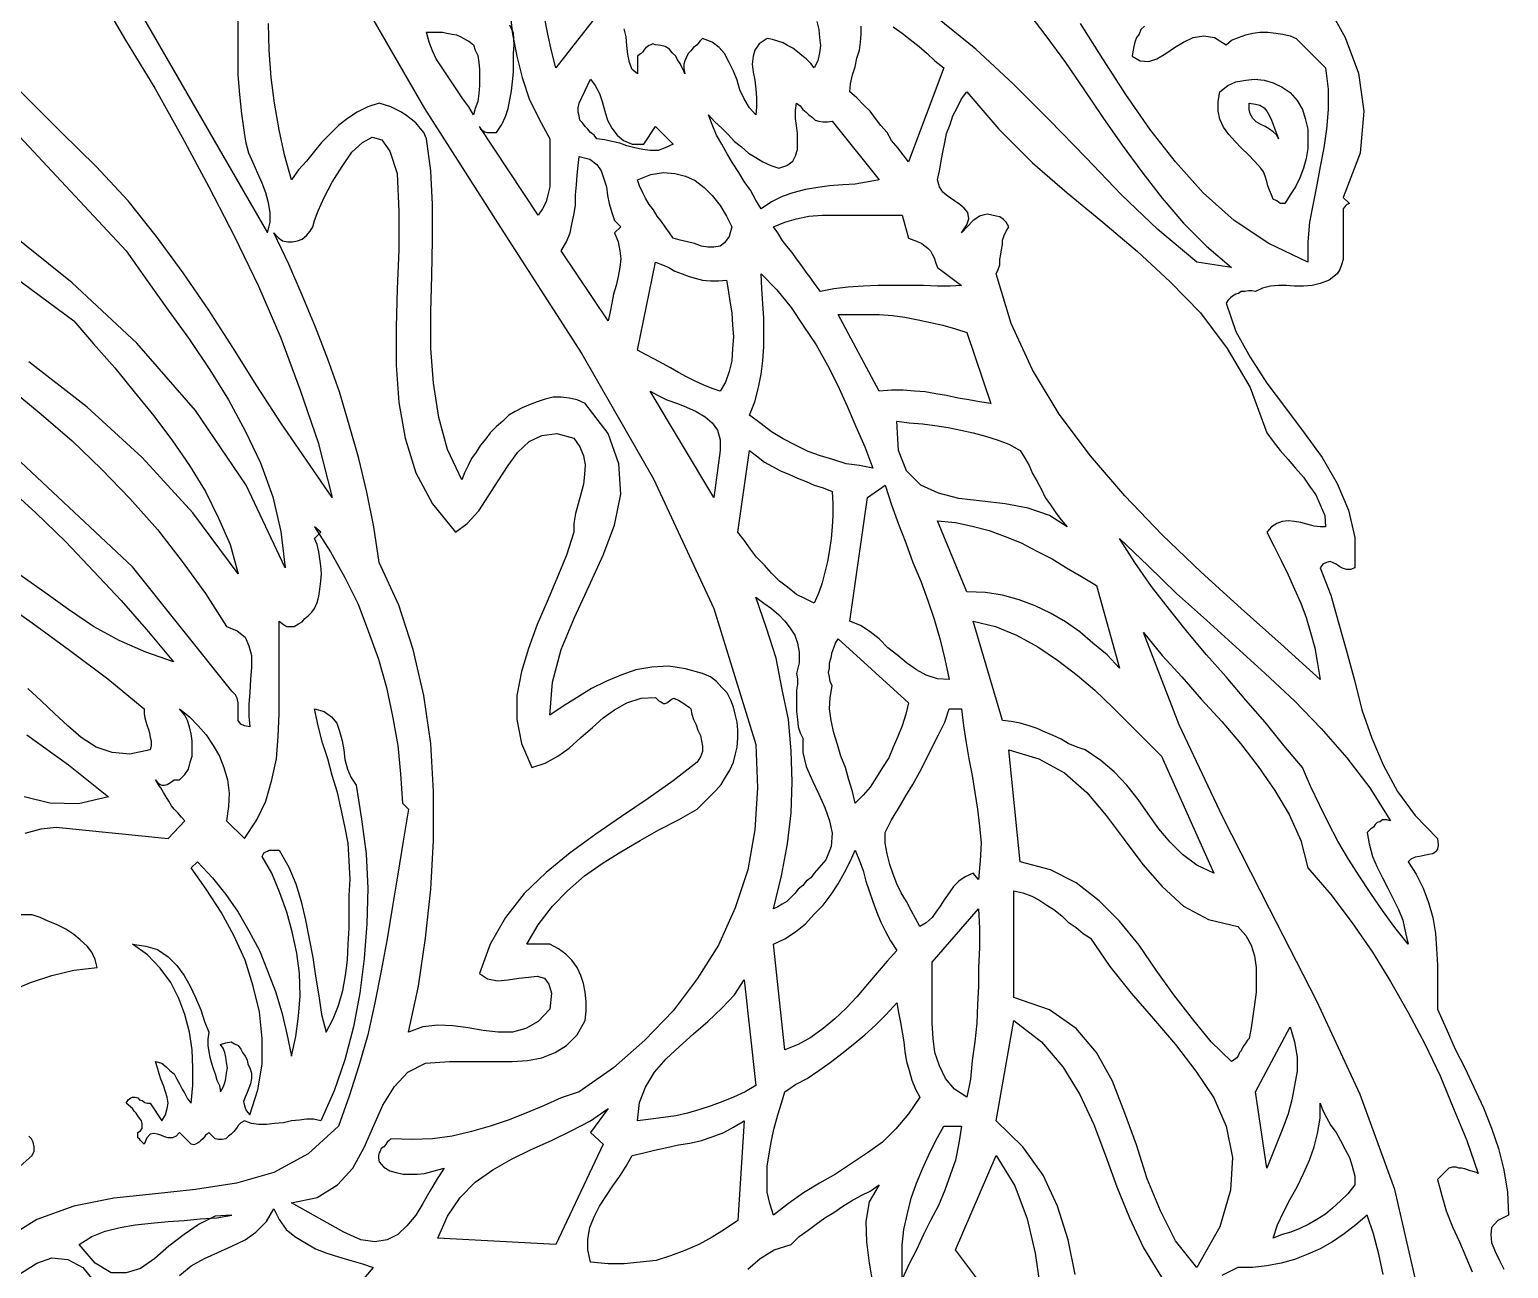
# Model space of a CAD drawing. Extents: x 0.03 to 7.3, y 0.04 to 8.79.
# Drawn here: x 5.632 to 7.298, y 5.555 to 6.95 of the extents above; entities that cross this region are included whole.
import ezdxf

# ---------------------------------------------------------------- set-up
doc = ezdxf.new("R2010")
doc.units = 0
doc.layers.add('1', color=7, linetype='Continuous')

msp = doc.modelspace()

# ---------------------------------------------------------------- linework, layer by layer
for points in [[(5.728, 7.019), (5.9, 6.721), (5.903, 6.733), (5.903, 6.744), (5.901, 6.755), (5.898, 6.766), (5.894, 6.777), (5.889, 6.788), (5.884, 6.8), (5.879, 6.811), (5.876, 6.822), (5.874, 6.834), (5.871, 6.855), (5.869, 6.877), (5.867, 6.899), (5.867, 6.922), (5.867, 6.945), (5.867, 6.968)], [(7.093, 6.979), (7.114, 6.941), (7.129, 6.901), (7.135, 6.858), (7.131, 6.811), (7.112, 6.761), (7.119, 6.754), (7.116, 6.753), (7.114, 6.751), (7.112, 6.748), (7.112, 6.746), (7.112, 6.743), (7.112, 6.74), (7.112, 6.737), (7.112, 6.734), (7.112, 6.731), (7.112, 6.728), (7.112, 6.725), (7.112, 6.72), (7.112, 6.715), (7.112, 6.709), (7.112, 6.703), (7.112, 6.697), (7.112, 6.691), (7.11, 6.685), (7.108, 6.68), (7.105, 6.675), (7.096, 6.668), (7.086, 6.664), (7.077, 6.662), (7.067, 6.661), (7.057, 6.661), (7.048, 6.662), (7.039, 6.662), (7.03, 6.661), (7.021, 6.659), (7.013, 6.655), (7.009, 6.656), (7.005, 6.656), (7.001, 6.655), (6.997, 6.655), (6.994, 6.653), (6.991, 6.652), (6.987, 6.65), (6.985, 6.648), (6.982, 6.645), (6.98, 6.642), (6.991, 6.61), (7.007, 6.581), (7.026, 6.552), (7.047, 6.524), (7.068, 6.496), (7.088, 6.468), (7.105, 6.439), (7.118, 6.409), (7.125, 6.378), (7.125, 6.344), (7.12, 6.342), (7.116, 6.342), (7.112, 6.343), (7.108, 6.345), (7.104, 6.348), (7.1, 6.35), (7.097, 6.351), (7.093, 6.35), (7.089, 6.348), (7.086, 6.344), (7.098, 6.313), (7.107, 6.281), (7.116, 6.249), (7.125, 6.216), (7.133, 6.184), (7.144, 6.152), (7.157, 6.122), (7.173, 6.092), (7.193, 6.065), (7.218, 6.039), (7.219, 6.032), (7.218, 6.027), (7.216, 6.024), (7.213, 6.022), (7.208, 6.021), (7.203, 6.02), (7.198, 6.019), (7.193, 6.018), (7.188, 6.016), (7.185, 6.013), (7.194, 5.999), (7.202, 5.983), (7.208, 5.967), (7.213, 5.95), (7.216, 5.932), (7.217, 5.915), (7.218, 5.897), (7.218, 5.88), (7.218, 5.863), (7.218, 5.847), (7.228, 5.825), (7.238, 5.802), (7.249, 5.781), (7.259, 5.759), (7.27, 5.736), (7.279, 5.713), (7.287, 5.69), (7.293, 5.666), (7.297, 5.641), (7.298, 5.615), (7.286, 5.609), (7.279, 5.601), (7.278, 5.593), (7.279, 5.584), (7.283, 5.574), (7.288, 5.564), (7.293, 5.554)], [(7.066, 6.86), (7.069, 6.85), (7.072, 6.838), (7.072, 6.827), (7.072, 6.816), (7.07, 6.805), (7.067, 6.794), (7.063, 6.783), (7.058, 6.773), (7.052, 6.764), (7.046, 6.754), (7.041, 6.754), (7.037, 6.757), (7.033, 6.759), (7.031, 6.764), (7.029, 6.769), (7.027, 6.774), (7.026, 6.779), (7.024, 6.785), (7.022, 6.79), (7.019, 6.794), (7.012, 6.802), (7.005, 6.809), (6.997, 6.817), (6.99, 6.824), (6.983, 6.832), (6.977, 6.84), (6.973, 6.849), (6.971, 6.858), (6.971, 6.869), (6.973, 6.88), (6.982, 6.887), (6.991, 6.891), (7.002, 6.893), (7.012, 6.894), (7.023, 6.893), (7.033, 6.89), (7.043, 6.885), (7.052, 6.879), (7.06, 6.87), (7.066, 6.86)], [(6, 6.099), (6.006, 6.061), (6.011, 6.022), (6.013, 5.983), (6.012, 5.943), (6.009, 5.904), (6.004, 5.865), (5.997, 5.827), (5.987, 5.79), (5.975, 5.755), (5.96, 5.721), (5.952, 5.723), (5.944, 5.723), (5.936, 5.722), (5.927, 5.721), (5.918, 5.719), (5.908, 5.718), (5.899, 5.717), (5.89, 5.717), (5.882, 5.718), (5.874, 5.721), (5.87, 5.719), (5.867, 5.716), (5.865, 5.713), (5.862, 5.709), (5.859, 5.706), (5.856, 5.704), (5.853, 5.701), (5.849, 5.7), (5.845, 5.7), (5.841, 5.701), (5.834, 5.708), (5.832, 5.706), (5.83, 5.705), (5.829, 5.703), (5.827, 5.701), (5.825, 5.699), (5.823, 5.697), (5.821, 5.696), (5.819, 5.695), (5.817, 5.694), (5.814, 5.695), (5.801, 5.708), (5.797, 5.704), (5.793, 5.702), (5.788, 5.702), (5.784, 5.703), (5.78, 5.705), (5.776, 5.706), (5.772, 5.707), (5.768, 5.706), (5.764, 5.702), (5.761, 5.695), (5.76, 5.696), (5.758, 5.698), (5.757, 5.699), (5.756, 5.701), (5.754, 5.702), (5.754, 5.704), (5.754, 5.706), (5.754, 5.708), (5.757, 5.71), (5.759, 5.713), (5.759, 5.716), (5.759, 5.718), (5.758, 5.721), (5.756, 5.724), (5.754, 5.727), (5.752, 5.73), (5.75, 5.732), (5.748, 5.735), (5.741, 5.741), (5.743, 5.745), (5.746, 5.747), (5.748, 5.748), (5.751, 5.748), (5.754, 5.747), (5.756, 5.745), (5.759, 5.744), (5.762, 5.742), (5.765, 5.741), (5.768, 5.741), (5.781, 5.721), (5.785, 5.728), (5.787, 5.735), (5.788, 5.741), (5.787, 5.748), (5.785, 5.754), (5.783, 5.761), (5.78, 5.768), (5.778, 5.774), (5.776, 5.781), (5.774, 5.788), (5.781, 5.786), (5.786, 5.782), (5.79, 5.778), (5.795, 5.774), (5.798, 5.768), (5.801, 5.763), (5.804, 5.757), (5.807, 5.752), (5.81, 5.746), (5.814, 5.741), (5.816, 5.761), (5.816, 5.781), (5.815, 5.801), (5.812, 5.821), (5.807, 5.841), (5.8, 5.859), (5.791, 5.877), (5.779, 5.893), (5.765, 5.908), (5.748, 5.92), (5.763, 5.918), (5.776, 5.914), (5.788, 5.906), (5.798, 5.896), (5.806, 5.885), (5.813, 5.873), (5.819, 5.86), (5.825, 5.846), (5.829, 5.833), (5.834, 5.821), (5.833, 5.813), (5.833, 5.806), (5.834, 5.799), (5.835, 5.793), (5.837, 5.786), (5.839, 5.78), (5.841, 5.774), (5.843, 5.767), (5.846, 5.761), (5.847, 5.754), (5.85, 5.759), (5.852, 5.764), (5.853, 5.769), (5.854, 5.775), (5.855, 5.781), (5.854, 5.787), (5.853, 5.793), (5.852, 5.798), (5.85, 5.803), (5.847, 5.807), (5.853, 5.809), (5.859, 5.81), (5.863, 5.808), (5.867, 5.806), (5.87, 5.802), (5.872, 5.798), (5.875, 5.794), (5.877, 5.79), (5.878, 5.785), (5.88, 5.781), (5.882, 5.775), (5.882, 5.769), (5.881, 5.763), (5.879, 5.758), (5.877, 5.753), (5.875, 5.748), (5.873, 5.743), (5.874, 5.738), (5.876, 5.733), (5.88, 5.728), (5.889, 5.756), (5.894, 5.785), (5.894, 5.814), (5.891, 5.844), (5.884, 5.873), (5.875, 5.902), (5.862, 5.93), (5.848, 5.956), (5.831, 5.982), (5.814, 6.006), (5.821, 6.013), (5.838, 5.995), (5.853, 5.976), (5.867, 5.956), (5.879, 5.935), (5.891, 5.913), (5.9, 5.89), (5.909, 5.867), (5.916, 5.843), (5.922, 5.819), (5.927, 5.794), (5.932, 5.816), (5.935, 5.839), (5.937, 5.862), (5.936, 5.887), (5.933, 5.91), (5.928, 5.934), (5.922, 5.956), (5.914, 5.978), (5.905, 6), (5.894, 6.019), (5.895, 6.021), (5.896, 6.023), (5.898, 6.024), (5.9, 6.025), (5.902, 6.026), (5.905, 6.026), (5.908, 6.026), (5.911, 6.026), (5.913, 6.026), (5.924, 6.007), (5.932, 5.988), (5.938, 5.968), (5.943, 5.947), (5.947, 5.926), (5.951, 5.905), (5.954, 5.884), (5.958, 5.862), (5.961, 5.841), (5.966, 5.821), (5.974, 5.836), (5.98, 5.851), (5.985, 5.868), (5.988, 5.885), (5.99, 5.902), (5.991, 5.92), (5.992, 5.938), (5.992, 5.956), (5.992, 5.975), (5.993, 5.993), (5.992, 6.014), (5.991, 6.034), (5.987, 6.053), (5.983, 6.072), (5.979, 6.091), (5.973, 6.11), (5.968, 6.129), (5.962, 6.147), (5.957, 6.166), (5.953, 6.185), (5.964, 6.182), (5.972, 6.176), (5.978, 6.169), (5.981, 6.16), (5.984, 6.149), (5.986, 6.139), (5.987, 6.128), (5.99, 6.117), (5.994, 6.108), (6, 6.099)], [(7.157, 5.548), (7.152, 5.571), (7.146, 5.594), (7.139, 5.615), (7.126, 5.604), (7.113, 5.594), (7.1, 5.585), (7.086, 5.577), (7.072, 5.571), (7.057, 5.565), (7.042, 5.561), (7.026, 5.558), (7.01, 5.556), (6.993, 5.556), (6.975, 5.547)]]:
    msp.add_lwpolyline(points)
at = {"layer": '1'}
for points in [[(5.708, 6.993), (5.74, 6.938), (5.773, 6.884), (5.804, 6.829), (5.834, 6.773), (5.863, 6.717), (5.89, 6.661), (5.915, 6.603), (5.937, 6.544), (5.957, 6.485), (5.973, 6.423), (5.944, 6.465), (5.915, 6.507), (5.888, 6.549), (5.861, 6.592), (5.834, 6.634), (5.805, 6.676), (5.775, 6.717), (5.743, 6.757), (5.707, 6.796), (5.668, 6.834), (5.49, 7.012)], [(5.996, 7.001), (6.077, 6.861), (6.165, 6.723), (6.254, 6.585), (6.335, 6.444), (6.403, 6.298), (6.45, 6.145), (6.452, 6.096), (6.449, 6.049), (6.441, 6.004), (6.427, 5.961), (6.408, 5.919), (6.384, 5.881), (6.357, 5.845), (6.325, 5.812), (6.29, 5.781), (6.251, 5.754), (6.231, 5.747), (6.211, 5.738), (6.191, 5.73), (6.171, 5.722), (6.151, 5.715), (6.13, 5.709), (6.108, 5.704), (6.086, 5.701), (6.063, 5.7), (6.039, 5.701), (6.037, 5.699), (6.035, 5.697), (6.033, 5.694), (6.031, 5.692), (6.028, 5.69), (6.027, 5.687), (6.026, 5.685), (6.025, 5.682), (6.025, 5.679), (6.026, 5.675), (6.031, 5.669), (6.038, 5.665), (6.045, 5.663), (6.053, 5.661), (6.061, 5.661), (6.069, 5.661), (6.077, 5.662), (6.085, 5.664), (6.092, 5.666), (6.099, 5.668), (6.091, 5.656), (6.083, 5.642), (6.075, 5.628), (6.067, 5.615), (6.057, 5.603), (6.047, 5.593), (6.035, 5.587), (6.021, 5.585), (6.005, 5.587), (5.986, 5.596), (5.927, 5.629), (5.956, 5.635), (5.979, 5.649), (5.996, 5.668), (6.009, 5.691), (6.02, 5.716), (6.03, 5.739), (6.043, 5.76), (6.058, 5.776), (6.078, 5.786), (6.105, 5.788), (6.122, 5.788), (6.14, 5.788), (6.158, 5.788), (6.176, 5.788), (6.193, 5.789), (6.209, 5.792), (6.224, 5.798), (6.237, 5.806), (6.249, 5.818), (6.258, 5.834), (6.259, 5.845), (6.259, 5.855), (6.258, 5.866), (6.256, 5.876), (6.253, 5.885), (6.249, 5.894), (6.243, 5.902), (6.236, 5.909), (6.228, 5.915), (6.218, 5.92), (6.192, 5.92), (6.205, 5.942), (6.221, 5.963), (6.238, 5.98), (6.257, 5.997), (6.277, 6.011), (6.298, 6.024), (6.32, 6.037), (6.341, 6.049), (6.363, 6.06), (6.384, 6.072), (6.391, 6.079), (6.398, 6.086), (6.405, 6.093), (6.411, 6.1), (6.416, 6.108), (6.421, 6.116), (6.425, 6.125), (6.427, 6.133), (6.429, 6.142), (6.43, 6.152), (6.43, 6.161), (6.429, 6.17), (6.427, 6.179), (6.425, 6.187), (6.422, 6.195), (6.418, 6.203), (6.412, 6.209), (6.406, 6.216), (6.399, 6.221), (6.39, 6.225), (6.371, 6.23), (6.352, 6.233), (6.333, 6.232), (6.315, 6.229), (6.298, 6.223), (6.281, 6.216), (6.265, 6.208), (6.249, 6.198), (6.233, 6.188), (6.218, 6.178), (6.221, 6.215), (6.231, 6.252), (6.246, 6.288), (6.262, 6.323), (6.278, 6.358), (6.291, 6.392), (6.298, 6.427), (6.296, 6.461), (6.284, 6.495), (6.258, 6.529), (6.249, 6.533), (6.24, 6.535), (6.231, 6.536), (6.222, 6.536), (6.213, 6.534), (6.204, 6.531), (6.196, 6.528), (6.187, 6.524), (6.179, 6.52), (6.172, 6.516), (6.165, 6.509), (6.158, 6.503), (6.151, 6.496), (6.146, 6.489), (6.14, 6.482), (6.135, 6.474), (6.13, 6.467), (6.126, 6.459), (6.122, 6.451), (6.119, 6.443), (6.103, 6.477), (6.093, 6.513), (6.087, 6.552), (6.084, 6.591), (6.084, 6.632), (6.085, 6.673), (6.086, 6.713), (6.086, 6.753), (6.084, 6.791), (6.079, 6.827), (6.076, 6.834), (6.072, 6.839), (6.067, 6.845), (6.062, 6.849), (6.057, 6.853), (6.051, 6.857), (6.045, 6.86), (6.039, 6.863), (6.033, 6.865), (6.026, 6.867), (6.013, 6.863), (6.001, 6.857), (5.99, 6.85), (5.98, 6.842), (5.971, 6.833), (5.961, 6.823), (5.953, 6.813), (5.944, 6.802), (5.935, 6.792), (5.927, 6.781), (5.919, 6.809), (5.913, 6.837), (5.908, 6.867), (5.904, 6.896), (5.902, 6.927), (5.901, 6.957)], [(6.173, 6.971), (6.176, 6.945), (6.181, 6.92), (6.187, 6.896), (6.195, 6.872), (6.206, 6.849), (6.218, 6.827), (6.218, 6.818), (6.218, 6.809), (6.218, 6.8), (6.218, 6.79), (6.218, 6.781), (6.218, 6.773), (6.216, 6.764), (6.214, 6.756), (6.21, 6.748), (6.205, 6.741), (6.139, 6.841), (6.14, 6.838), (6.141, 6.837), (6.143, 6.836), (6.145, 6.835), (6.147, 6.834), (6.15, 6.834), (6.153, 6.834), (6.156, 6.834), (6.158, 6.834), (6.164, 6.843), (6.168, 6.852), (6.171, 6.861), (6.173, 6.871), (6.175, 6.881), (6.176, 6.891), (6.177, 6.902), (6.177, 6.912), (6.177, 6.923), (6.178, 6.933), (6.177, 6.946), (6.173, 6.955)], [(6.271, 6.966), (6.225, 6.907), (6.22, 6.926), (6.216, 6.945), (6.212, 6.964)], [(6.754, 6.973), (6.777, 6.943), (6.799, 6.913), (6.82, 6.882), (6.841, 6.851), (6.863, 6.82), (6.885, 6.79), (6.908, 6.76), (6.932, 6.732), (6.958, 6.706), (6.986, 6.682), (6.947, 6.688), (6.903, 6.725), (6.862, 6.764), (6.822, 6.806), (6.781, 6.848), (6.74, 6.889), (6.698, 6.928), (6.655, 6.963)], [(6.519, 6.959), (6.521, 6.95), (6.522, 6.941), (6.523, 6.932), (6.522, 6.924), (6.52, 6.915), (6.516, 6.907), (6.512, 6.912), (6.507, 6.917), (6.502, 6.921), (6.497, 6.925), (6.492, 6.929), (6.486, 6.932), (6.481, 6.935), (6.475, 6.937), (6.469, 6.939), (6.463, 6.94), (6.454, 6.934), (6.449, 6.927), (6.447, 6.92), (6.446, 6.911), (6.447, 6.902), (6.449, 6.893), (6.45, 6.883), (6.451, 6.873), (6.451, 6.863), (6.45, 6.854), (6.443, 6.862), (6.437, 6.872), (6.432, 6.882), (6.429, 6.893), (6.425, 6.903), (6.42, 6.913), (6.415, 6.923), (6.409, 6.93), (6.401, 6.936), (6.39, 6.94), (6.387, 6.937), (6.384, 6.933), (6.38, 6.93), (6.377, 6.926), (6.374, 6.923), (6.372, 6.919), (6.37, 6.915), (6.369, 6.911), (6.369, 6.906), (6.37, 6.9), (6.369, 6.903), (6.367, 6.907), (6.365, 6.912), (6.362, 6.916), (6.36, 6.92), (6.356, 6.924), (6.353, 6.928), (6.348, 6.931), (6.343, 6.932), (6.337, 6.933), (6.334, 6.934), (6.332, 6.933), (6.33, 6.932), (6.328, 6.931), (6.326, 6.929), (6.324, 6.927), (6.323, 6.925), (6.321, 6.923), (6.319, 6.922), (6.317, 6.92), (6.317, 6.9), (6.311, 6.905), (6.308, 6.913), (6.306, 6.922), (6.305, 6.932), (6.304, 6.942), (6.302, 6.951)], [(6.662, 6.907), (6.622, 6.801), (6.616, 6.809), (6.61, 6.817), (6.603, 6.825), (6.598, 6.834), (6.591, 6.842), (6.585, 6.85), (6.579, 6.858), (6.572, 6.865), (6.564, 6.873), (6.556, 6.88), (6.557, 6.889), (6.559, 6.899), (6.562, 6.908), (6.564, 6.918), (6.567, 6.927), (6.568, 6.936), (6.569, 6.945), (6.569, 6.954)], [(6.605, 6.953), (6.615, 6.946), (6.624, 6.939), (6.634, 6.931), (6.643, 6.923), (6.652, 6.915), (6.662, 6.907)], [(6.888, 6.954), (6.884, 6.95), (6.882, 6.945), (6.879, 6.941), (6.877, 6.936), (6.876, 6.931), (6.875, 6.925), (6.874, 6.92), (6.883, 6.915), (6.893, 6.914), (6.902, 6.917), (6.912, 6.923), (6.922, 6.93), (6.932, 6.936), (6.943, 6.941), (6.955, 6.943), (6.967, 6.941), (6.98, 6.933), (6.986, 6.938), (6.994, 6.941), (7.002, 6.944), (7.01, 6.946), (7.018, 6.947), (7.027, 6.947), (7.036, 6.946), (7.044, 6.945), (7.052, 6.943), (7.059, 6.94), (7.092, 6.907), (7.095, 6.883), (7.095, 6.86), (7.093, 6.838), (7.09, 6.817), (7.086, 6.796), (7.082, 6.775), (7.078, 6.754), (7.074, 6.733), (7.072, 6.711), (7.072, 6.688), (7.028, 6.709), (6.989, 6.735), (6.954, 6.766), (6.923, 6.801), (6.894, 6.838), (6.867, 6.877), (6.841, 6.917), (6.816, 6.957)], [(6.132, 6.933), (6.134, 6.927), (6.137, 6.921), (6.138, 6.913), (6.139, 6.905), (6.139, 6.896), (6.139, 6.887), (6.138, 6.878), (6.137, 6.869), (6.134, 6.861), (6.132, 6.854), (6.127, 6.863), (6.12, 6.872), (6.114, 6.881), (6.108, 6.89), (6.102, 6.899), (6.096, 6.908), (6.09, 6.917), (6.086, 6.926), (6.082, 6.936), (6.079, 6.947), (6.085, 6.947), (6.091, 6.947), (6.097, 6.947), (6.102, 6.946), (6.108, 6.945), (6.113, 6.944), (6.118, 6.942), (6.123, 6.939), (6.127, 6.937), (6.132, 6.933)], [(6.324, 6.821), (6.337, 6.841), (6.357, 6.821), (6.348, 6.817), (6.34, 6.814), (6.331, 6.814), (6.323, 6.815), (6.314, 6.817), (6.305, 6.819), (6.297, 6.822), (6.288, 6.824), (6.28, 6.826), (6.271, 6.827), (6.268, 6.831), (6.264, 6.834), (6.261, 6.838), (6.258, 6.841), (6.255, 6.845), (6.252, 6.848), (6.251, 6.853), (6.25, 6.857), (6.25, 6.862), (6.251, 6.867), (6.264, 6.894), (6.269, 6.887), (6.274, 6.878), (6.277, 6.869), (6.28, 6.858), (6.283, 6.848), (6.288, 6.839), (6.294, 6.831), (6.301, 6.825), (6.311, 6.821), (6.324, 6.821)], [(6.536, 6.847), (6.589, 6.781), (6.575, 6.778), (6.562, 6.776), (6.548, 6.775), (6.533, 6.774), (6.52, 6.772), (6.506, 6.77), (6.492, 6.766), (6.48, 6.762), (6.468, 6.756), (6.456, 6.748), (6.45, 6.758), (6.444, 6.769), (6.437, 6.779), (6.431, 6.789), (6.424, 6.8), (6.418, 6.81), (6.412, 6.821), (6.406, 6.831), (6.401, 6.843), (6.397, 6.854), (6.404, 6.846), (6.412, 6.839), (6.419, 6.832), (6.426, 6.824), (6.434, 6.818), (6.442, 6.811), (6.45, 6.806), (6.458, 6.801), (6.467, 6.797), (6.476, 6.794), (6.485, 6.797), (6.492, 6.802), (6.495, 6.808), (6.497, 6.815), (6.497, 6.824), (6.497, 6.833), (6.496, 6.842), (6.495, 6.85), (6.495, 6.859), (6.496, 6.867), (6.5, 6.864), (6.503, 6.86), (6.507, 6.857), (6.51, 6.854), (6.514, 6.851), (6.517, 6.848), (6.521, 6.847), (6.526, 6.846), (6.531, 6.846), (6.536, 6.847)], [(7.026, 6.496), (7.033, 6.486), (7.041, 6.476), (7.05, 6.466), (7.058, 6.456), (7.067, 6.446), (7.074, 6.436), (7.081, 6.426), (7.086, 6.415), (7.091, 6.403), (7.092, 6.39), (7.086, 6.39), (7.079, 6.391), (7.071, 6.393), (7.064, 6.395), (7.057, 6.396), (7.05, 6.397), (7.043, 6.396), (7.037, 6.394), (7.031, 6.39), (7.026, 6.384), (7.034, 6.368), (7.042, 6.352), (7.05, 6.336), (7.057, 6.32), (7.064, 6.304), (7.07, 6.288), (7.075, 6.271), (7.08, 6.254), (7.083, 6.236), (7.086, 6.218), (7.042, 6.258), (6.997, 6.298), (6.952, 6.339), (6.908, 6.381), (6.866, 6.425), (6.827, 6.47), (6.792, 6.517), (6.762, 6.567), (6.738, 6.619), (6.721, 6.675), (6.723, 6.68), (6.725, 6.685), (6.725, 6.691), (6.726, 6.697), (6.727, 6.702), (6.728, 6.708), (6.728, 6.713), (6.73, 6.718), (6.732, 6.723), (6.735, 6.728), (6.732, 6.733), (6.729, 6.736), (6.725, 6.739), (6.721, 6.74), (6.716, 6.741), (6.711, 6.742), (6.706, 6.741), (6.702, 6.74), (6.698, 6.737), (6.695, 6.735), (6.682, 6.721), (6.688, 6.73), (6.69, 6.737), (6.689, 6.744), (6.685, 6.749), (6.68, 6.753), (6.674, 6.757), (6.667, 6.762), (6.661, 6.767), (6.657, 6.773), (6.655, 6.781), (6.657, 6.791), (6.659, 6.802), (6.661, 6.812), (6.663, 6.823), (6.665, 6.833), (6.669, 6.843), (6.672, 6.853), (6.677, 6.862), (6.682, 6.872), (6.688, 6.88), (6.724, 6.838), (6.762, 6.8), (6.801, 6.766), (6.841, 6.733), (6.88, 6.7), (6.917, 6.666), (6.951, 6.631), (6.981, 6.591), (7.007, 6.547), (7.026, 6.496)], [(7.039, 6.827), (7.037, 6.831), (7.033, 6.835), (7.029, 6.838), (7.024, 6.841), (7.019, 6.843), (7.014, 6.846), (7.01, 6.85), (7.007, 6.855), (7.006, 6.86), (7.006, 6.867), (7.013, 6.866), (7.018, 6.865), (7.023, 6.862), (7.026, 6.858), (7.029, 6.853), (7.031, 6.848), (7.033, 6.843), (7.035, 6.838), (7.037, 6.832), (7.039, 6.827)], [(5.61, 6.841), (5.741, 6.701), (5.764, 6.668), (5.788, 6.634), (5.812, 6.601), (5.835, 6.567), (5.856, 6.533), (5.875, 6.498), (5.892, 6.462), (5.906, 6.424), (5.915, 6.385), (5.92, 6.344), (5.876, 6.437), (5.819, 6.521), (5.753, 6.597), (5.68, 6.665), (5.6, 6.729)], [(6.046, 6.788), (6.048, 6.745), (6.048, 6.702), (6.046, 6.658), (6.045, 6.615), (6.045, 6.572), (6.048, 6.53), (6.055, 6.49), (6.067, 6.451), (6.086, 6.416), (6.112, 6.384), (6.125, 6.394), (6.138, 6.408), (6.149, 6.425), (6.16, 6.442), (6.171, 6.459), (6.182, 6.474), (6.195, 6.486), (6.209, 6.493), (6.226, 6.495), (6.245, 6.49), (6.252, 6.48), (6.256, 6.47), (6.258, 6.46), (6.257, 6.449), (6.256, 6.438), (6.253, 6.427), (6.25, 6.416), (6.247, 6.405), (6.245, 6.394), (6.245, 6.384), (6.237, 6.358), (6.226, 6.332), (6.215, 6.306), (6.204, 6.28), (6.194, 6.253), (6.186, 6.227), (6.181, 6.2), (6.181, 6.173), (6.186, 6.146), (6.198, 6.119), (6.213, 6.124), (6.227, 6.132), (6.24, 6.141), (6.253, 6.153), (6.266, 6.164), (6.278, 6.175), (6.291, 6.184), (6.305, 6.192), (6.321, 6.197), (6.337, 6.198), (6.338, 6.197), (6.34, 6.195), (6.341, 6.194), (6.343, 6.193), (6.345, 6.192), (6.346, 6.191), (6.348, 6.191), (6.35, 6.192), (6.353, 6.194), (6.355, 6.196), (6.358, 6.197), (6.36, 6.196), (6.363, 6.195), (6.366, 6.193), (6.369, 6.191), (6.372, 6.189), (6.375, 6.187), (6.377, 6.185), (6.378, 6.179), (6.38, 6.173), (6.383, 6.167), (6.385, 6.161), (6.388, 6.155), (6.389, 6.149), (6.39, 6.143), (6.39, 6.137), (6.388, 6.131), (6.384, 6.125), (6.357, 6.104), (6.329, 6.084), (6.299, 6.064), (6.27, 6.044), (6.241, 6.023), (6.214, 6.001), (6.189, 5.977), (6.168, 5.95), (6.151, 5.92), (6.139, 5.887), (6.148, 5.881), (6.159, 5.879), (6.171, 5.88), (6.183, 5.882), (6.194, 5.883), (6.204, 5.884), (6.212, 5.882), (6.217, 5.875), (6.22, 5.865), (6.218, 5.847), (6.205, 5.833), (6.191, 5.825), (6.176, 5.821), (6.16, 5.821), (6.143, 5.823), (6.126, 5.826), (6.109, 5.828), (6.092, 5.829), (6.075, 5.827), (6.059, 5.821), (6.07, 5.873), (6.078, 5.927), (6.084, 5.982), (6.087, 6.037), (6.087, 6.092), (6.084, 6.146), (6.076, 6.2), (6.064, 6.252), (6.048, 6.302), (6.026, 6.35), (6.02, 6.39), (6.012, 6.429), (6.003, 6.467), (5.992, 6.505), (5.981, 6.542), (5.968, 6.579), (5.954, 6.615), (5.939, 6.651), (5.924, 6.686), (5.907, 6.721), (5.912, 6.716), (5.917, 6.712), (5.923, 6.711), (5.928, 6.711), (5.934, 6.712), (5.939, 6.714), (5.944, 6.718), (5.948, 6.723), (5.951, 6.728), (5.953, 6.735), (5.957, 6.746), (5.964, 6.761), (5.973, 6.778), (5.984, 6.796), (5.995, 6.812), (6.007, 6.823), (6.018, 6.829), (6.029, 6.826), (6.038, 6.813), (6.046, 6.788)], [(6.298, 6.728), (6.291, 6.721), (6.295, 6.711), (6.297, 6.701), (6.298, 6.692), (6.297, 6.682), (6.295, 6.672), (6.293, 6.662), (6.29, 6.652), (6.288, 6.642), (6.286, 6.632), (6.284, 6.622), (6.231, 6.701), (6.237, 6.711), (6.241, 6.721), (6.243, 6.731), (6.245, 6.741), (6.247, 6.752), (6.247, 6.764), (6.248, 6.775), (6.249, 6.786), (6.25, 6.797), (6.251, 6.807), (6.263, 6.804), (6.271, 6.798), (6.276, 6.791), (6.279, 6.782), (6.282, 6.773), (6.283, 6.763), (6.285, 6.754), (6.288, 6.744), (6.291, 6.735), (6.298, 6.728)], [(6.423, 6.728), (6.42, 6.717), (6.415, 6.71), (6.41, 6.706), (6.403, 6.705), (6.396, 6.705), (6.389, 6.706), (6.381, 6.709), (6.373, 6.711), (6.365, 6.713), (6.357, 6.715), (6.353, 6.721), (6.348, 6.728), (6.344, 6.734), (6.339, 6.74), (6.335, 6.747), (6.33, 6.753), (6.326, 6.76), (6.323, 6.766), (6.319, 6.774), (6.317, 6.781), (6.332, 6.787), (6.346, 6.789), (6.359, 6.788), (6.371, 6.785), (6.382, 6.78), (6.392, 6.772), (6.401, 6.763), (6.41, 6.752), (6.417, 6.74), (6.423, 6.728)], [(6.622, 6.715), (6.628, 6.713), (6.633, 6.711), (6.637, 6.709), (6.641, 6.706), (6.644, 6.704), (6.647, 6.701), (6.649, 6.697), (6.651, 6.693), (6.653, 6.687), (6.655, 6.682), (6.682, 6.662), (6.669, 6.661), (6.655, 6.661), (6.639, 6.662), (6.623, 6.662), (6.606, 6.662), (6.588, 6.662), (6.571, 6.661), (6.554, 6.66), (6.538, 6.658), (6.523, 6.655), (6.517, 6.663), (6.512, 6.67), (6.507, 6.677), (6.502, 6.684), (6.496, 6.692), (6.491, 6.699), (6.485, 6.706), (6.48, 6.713), (6.475, 6.721), (6.47, 6.728), (6.483, 6.733), (6.496, 6.737), (6.51, 6.74), (6.525, 6.741), (6.54, 6.741), (6.555, 6.741), (6.57, 6.741), (6.585, 6.741), (6.6, 6.741), (6.615, 6.741), (6.622, 6.715)], [(5.576, 6.7), (5.682, 6.622), (5.704, 6.596), (5.728, 6.569), (5.75, 6.542), (5.772, 6.515), (5.793, 6.487), (5.812, 6.459), (5.83, 6.43), (5.845, 6.4), (5.858, 6.37), (5.867, 6.337), (5.816, 6.406), (5.759, 6.468), (5.697, 6.525), (5.631, 6.576)], [(6.417, 6.668), (6.419, 6.657), (6.421, 6.644), (6.423, 6.631), (6.424, 6.617), (6.425, 6.604), (6.424, 6.591), (6.423, 6.577), (6.42, 6.565), (6.416, 6.553), (6.41, 6.543), (6.401, 6.546), (6.391, 6.55), (6.382, 6.554), (6.372, 6.559), (6.363, 6.564), (6.354, 6.569), (6.345, 6.574), (6.336, 6.579), (6.326, 6.584), (6.317, 6.589), (6.337, 6.688), (6.345, 6.685), (6.352, 6.682), (6.359, 6.678), (6.367, 6.675), (6.375, 6.672), (6.382, 6.67), (6.39, 6.668), (6.399, 6.667), (6.408, 6.667), (6.417, 6.668)], [(6.582, 6.456), (6.567, 6.459), (6.552, 6.461), (6.537, 6.466), (6.523, 6.47), (6.509, 6.475), (6.495, 6.482), (6.481, 6.489), (6.468, 6.497), (6.456, 6.506), (6.443, 6.516), (6.449, 6.531), (6.453, 6.547), (6.456, 6.562), (6.458, 6.577), (6.459, 6.593), (6.459, 6.609), (6.459, 6.625), (6.458, 6.641), (6.457, 6.658), (6.456, 6.675), (6.474, 6.657), (6.49, 6.637), (6.504, 6.616), (6.518, 6.595), (6.531, 6.572), (6.542, 6.55), (6.553, 6.526), (6.563, 6.503), (6.573, 6.48), (6.582, 6.456)], [(6.688, 6.609), (6.715, 6.529), (6.702, 6.531), (6.69, 6.533), (6.678, 6.535), (6.665, 6.538), (6.653, 6.54), (6.641, 6.542), (6.629, 6.543), (6.616, 6.544), (6.603, 6.544), (6.589, 6.543), (6.543, 6.629), (6.558, 6.629), (6.574, 6.629), (6.589, 6.629), (6.604, 6.628), (6.618, 6.626), (6.633, 6.623), (6.647, 6.62), (6.661, 6.617), (6.675, 6.613), (6.688, 6.609)], [(5.61, 6.546), (5.645, 6.517), (5.68, 6.487), (5.713, 6.455), (5.745, 6.422), (5.776, 6.387), (5.804, 6.351), (5.83, 6.315), (5.854, 6.278), (5.866, 6.273), (5.875, 6.266), (5.879, 6.256), (5.882, 6.245), (5.882, 6.232), (5.881, 6.218), (5.88, 6.204), (5.879, 6.19), (5.879, 6.177), (5.88, 6.165), (5.874, 6.166), (5.87, 6.168), (5.867, 6.172), (5.867, 6.176), (5.867, 6.181), (5.867, 6.187), (5.867, 6.192), (5.866, 6.197), (5.864, 6.201), (5.86, 6.205), (5.748, 6.345), (5.622, 6.463)], [(6.41, 6.476), (6.403, 6.423), (6.331, 6.543), (6.34, 6.538), (6.35, 6.533), (6.362, 6.529), (6.372, 6.525), (6.383, 6.52), (6.393, 6.514), (6.401, 6.507), (6.407, 6.499), (6.41, 6.488), (6.41, 6.476)], [(6.748, 6.476), (6.753, 6.468), (6.758, 6.459), (6.762, 6.45), (6.767, 6.441), (6.772, 6.432), (6.776, 6.423), (6.782, 6.415), (6.788, 6.406), (6.794, 6.398), (6.801, 6.39), (6.781, 6.403), (6.757, 6.411), (6.731, 6.416), (6.705, 6.419), (6.679, 6.422), (6.656, 6.428), (6.636, 6.437), (6.62, 6.453), (6.611, 6.476), (6.609, 6.509), (6.623, 6.507), (6.638, 6.506), (6.652, 6.504), (6.667, 6.502), (6.681, 6.499), (6.695, 6.496), (6.709, 6.492), (6.722, 6.488), (6.735, 6.483), (6.748, 6.476)], [(6.536, 6.43), (6.537, 6.416), (6.537, 6.403), (6.536, 6.39), (6.535, 6.377), (6.533, 6.364), (6.531, 6.351), (6.528, 6.339), (6.525, 6.327), (6.521, 6.316), (6.516, 6.304), (6.506, 6.309), (6.496, 6.314), (6.486, 6.322), (6.477, 6.329), (6.468, 6.338), (6.46, 6.347), (6.451, 6.356), (6.444, 6.365), (6.437, 6.375), (6.43, 6.384), (6.443, 6.476), (6.451, 6.47), (6.46, 6.463), (6.469, 6.458), (6.478, 6.453), (6.488, 6.449), (6.497, 6.445), (6.507, 6.441), (6.516, 6.437), (6.526, 6.434), (6.536, 6.43)], [(5.605, 6.437), (5.639, 6.406), (5.673, 6.373), (5.704, 6.34), (5.735, 6.307), (5.766, 6.272), (5.794, 6.238), (5.763, 6.249), (5.733, 6.262), (5.704, 6.278), (5.676, 6.297), (5.649, 6.316), (5.621, 6.336)], [(6.668, 6.218), (6.655, 6.219), (6.642, 6.223), (6.631, 6.229), (6.62, 6.237), (6.61, 6.245), (6.599, 6.254), (6.589, 6.264), (6.579, 6.272), (6.568, 6.279), (6.556, 6.284), (6.576, 6.423), (6.596, 6.437), (6.603, 6.415), (6.611, 6.393), (6.619, 6.372), (6.627, 6.35), (6.636, 6.329), (6.644, 6.307), (6.651, 6.286), (6.658, 6.263), (6.663, 6.241), (6.668, 6.218)], [(5.627, 6.045), (5.645, 6.05), (5.662, 6.052), (5.788, 6.039), (5.807, 6.059), (5.803, 6.063), (5.799, 6.068), (5.795, 6.072), (5.792, 6.076), (5.789, 6.081), (5.786, 6.086), (5.783, 6.091), (5.78, 6.096), (5.777, 6.1), (5.774, 6.105), (5.776, 6.102), (5.779, 6.1), (5.781, 6.099), (5.784, 6.099), (5.787, 6.1), (5.789, 6.101), (5.792, 6.103), (5.795, 6.105), (5.798, 6.105), (5.801, 6.105), (5.807, 6.111), (5.811, 6.117), (5.813, 6.125), (5.815, 6.132), (5.815, 6.14), (5.815, 6.149), (5.814, 6.157), (5.812, 6.165), (5.81, 6.172), (5.807, 6.178), (5.801, 6.185), (5.812, 6.176), (5.822, 6.166), (5.831, 6.156), (5.839, 6.144), (5.846, 6.132), (5.851, 6.119), (5.855, 6.105), (5.857, 6.09), (5.856, 6.075), (5.854, 6.059), (5.874, 6.039), (5.888, 6.06), (5.898, 6.081), (5.905, 6.105), (5.91, 6.129), (5.912, 6.154), (5.913, 6.18), (5.913, 6.206), (5.913, 6.232), (5.913, 6.258), (5.913, 6.284), (5.918, 6.28), (5.922, 6.278), (5.926, 6.278), (5.93, 6.278), (5.935, 6.281), (5.939, 6.283), (5.942, 6.287), (5.946, 6.29), (5.95, 6.294), (5.953, 6.298), (5.956, 6.305), (5.958, 6.312), (5.959, 6.32), (5.96, 6.329), (5.961, 6.337), (5.96, 6.346), (5.959, 6.354), (5.958, 6.362), (5.956, 6.37), (5.953, 6.377), (5.96, 6.384), (5.953, 6.39), (5.971, 6.362), (5.987, 6.333), (6.002, 6.303), (6.014, 6.272), (6.025, 6.241), (6.034, 6.209), (6.041, 6.177), (6.047, 6.144), (6.05, 6.112), (6.052, 6.079)], [(6.834, 6.324), (6.86, 6.231), (6.846, 6.246), (6.83, 6.259), (6.815, 6.272), (6.799, 6.283), (6.782, 6.293), (6.765, 6.301), (6.747, 6.308), (6.728, 6.313), (6.709, 6.316), (6.688, 6.317), (6.655, 6.397), (6.675, 6.395), (6.694, 6.391), (6.713, 6.386), (6.731, 6.379), (6.749, 6.372), (6.766, 6.363), (6.784, 6.354), (6.8, 6.344), (6.817, 6.334), (6.834, 6.324)], [(7.165, 6.059), (7.161, 6.06), (7.158, 6.06), (7.156, 6.06), (7.153, 6.058), (7.15, 6.057), (7.148, 6.055), (7.146, 6.052), (7.143, 6.05), (7.141, 6.048), (7.139, 6.046), (7.141, 6.033), (7.145, 6.019), (7.15, 6.007), (7.156, 5.995), (7.162, 5.983), (7.168, 5.971), (7.174, 5.959), (7.179, 5.947), (7.182, 5.933), (7.185, 5.92), (7.17, 5.939), (7.156, 5.958), (7.143, 5.977), (7.13, 5.997), (7.118, 6.016), (7.106, 6.036), (7.095, 6.057), (7.085, 6.077), (7.075, 6.098), (7.066, 6.119), (7.045, 6.144), (7.024, 6.17), (7.002, 6.195), (6.98, 6.221), (6.958, 6.246), (6.937, 6.271), (6.916, 6.297), (6.896, 6.323), (6.877, 6.35), (6.86, 6.377), (6.892, 6.346), (6.924, 6.315), (6.958, 6.285), (6.991, 6.255), (7.024, 6.225), (7.057, 6.194), (7.087, 6.163), (7.116, 6.13), (7.142, 6.096), (7.165, 6.059)], [(5.592, 6.312), (5.635, 6.282), (5.677, 6.251), (5.72, 6.219), (5.761, 6.185), (5.761, 6.18), (5.762, 6.175), (5.763, 6.171), (5.764, 6.167), (5.766, 6.162), (5.767, 6.158), (5.768, 6.153), (5.769, 6.149), (5.769, 6.144), (5.768, 6.139), (5.745, 6.134), (5.725, 6.136), (5.707, 6.142), (5.69, 6.153), (5.675, 6.166), (5.66, 6.18), (5.645, 6.194), (5.63, 6.208)], [(6.496, 6.225), (6.497, 6.219), (6.497, 6.213), (6.496, 6.206), (6.496, 6.198), (6.496, 6.19), (6.496, 6.182), (6.497, 6.173), (6.498, 6.165), (6.5, 6.158), (6.503, 6.152), (6.503, 6.136), (6.507, 6.12), (6.514, 6.104), (6.521, 6.089), (6.528, 6.074), (6.533, 6.059), (6.536, 6.045), (6.535, 6.03), (6.529, 6.015), (6.516, 6), (6.512, 5.995), (6.507, 5.991), (6.503, 5.986), (6.498, 5.982), (6.494, 5.977), (6.49, 5.973), (6.485, 5.968), (6.48, 5.965), (6.475, 5.962), (6.47, 5.96), (6.479, 5.997), (6.486, 6.033), (6.49, 6.068), (6.491, 6.103), (6.49, 6.138), (6.487, 6.173), (6.48, 6.207), (6.473, 6.242), (6.462, 6.276), (6.45, 6.311), (6.459, 6.304), (6.468, 6.298), (6.476, 6.291), (6.483, 6.284), (6.489, 6.276), (6.494, 6.268), (6.497, 6.259), (6.499, 6.249), (6.499, 6.237), (6.496, 6.225)], [(6.907, 6.132), (6.966, 6), (6.947, 6.009), (6.931, 6.021), (6.917, 6.035), (6.904, 6.05), (6.892, 6.067), (6.881, 6.083), (6.868, 6.099), (6.854, 6.114), (6.839, 6.127), (6.821, 6.139), (6.812, 6.142), (6.802, 6.146), (6.794, 6.151), (6.785, 6.155), (6.776, 6.159), (6.767, 6.163), (6.758, 6.166), (6.748, 6.169), (6.738, 6.171), (6.728, 6.172), (6.695, 6.284), (6.72, 6.278), (6.744, 6.268), (6.768, 6.255), (6.79, 6.24), (6.812, 6.223), (6.832, 6.206), (6.852, 6.187), (6.871, 6.168), (6.889, 6.15), (6.907, 6.132)], [(7.195, 5.536), (7.17, 5.644), (7.131, 5.751), (7.082, 5.856), (7.029, 5.96), (6.976, 6.064), (6.927, 6.167), (6.887, 6.271), (6.908, 6.245), (6.93, 6.221), (6.952, 6.196), (6.975, 6.171), (6.996, 6.146), (7.016, 6.12), (7.035, 6.093), (7.051, 6.066), (7.064, 6.037), (7.072, 6.006)], [(6.622, 6.192), (6.619, 6.179), (6.615, 6.166), (6.61, 6.154), (6.605, 6.142), (6.6, 6.13), (6.593, 6.119), (6.586, 6.108), (6.579, 6.097), (6.571, 6.088), (6.562, 6.079), (6.559, 6.092), (6.555, 6.105), (6.551, 6.119), (6.546, 6.132), (6.542, 6.145), (6.538, 6.158), (6.535, 6.172), (6.533, 6.185), (6.534, 6.198), (6.536, 6.211), (6.534, 6.216), (6.533, 6.221), (6.532, 6.226), (6.533, 6.231), (6.533, 6.237), (6.535, 6.243), (6.536, 6.249), (6.538, 6.254), (6.54, 6.259), (6.543, 6.264), (6.622, 6.192)], [(6.682, 6.185), (6.684, 6.166), (6.687, 6.147), (6.69, 6.129), (6.694, 6.11), (6.697, 6.091), (6.7, 6.072), (6.702, 6.053), (6.704, 6.034), (6.703, 6.014), (6.701, 5.993), (6.695, 6), (6.686, 5.996), (6.679, 5.991), (6.673, 5.985), (6.668, 5.978), (6.663, 5.971), (6.658, 5.963), (6.653, 5.956), (6.649, 5.95), (6.642, 5.944), (6.635, 5.94), (6.63, 5.949), (6.625, 5.958), (6.62, 5.968), (6.614, 5.978), (6.609, 5.988), (6.605, 5.999), (6.601, 6.01), (6.598, 6.022), (6.596, 6.034), (6.596, 6.046), (6.603, 6.06), (6.611, 6.073), (6.619, 6.087), (6.627, 6.1), (6.635, 6.114), (6.642, 6.128), (6.649, 6.142), (6.656, 6.156), (6.663, 6.17), (6.668, 6.185), (6.682, 6.185)], [(5.629, 6.156), (5.676, 6.122), (5.721, 6.086), (5.687, 6.078), (5.655, 6.079), (5.626, 6.086)], [(6.993, 5.94), (7.002, 5.93), (7.008, 5.919), (7.012, 5.907), (7.014, 5.894), (7.014, 5.88), (7.014, 5.866), (7.012, 5.852), (7.01, 5.839), (7.008, 5.826), (7.006, 5.814), (7.004, 5.812), (7.002, 5.809), (7, 5.806), (6.998, 5.803), (6.997, 5.8), (6.995, 5.798), (6.994, 5.795), (6.992, 5.792), (6.989, 5.79), (6.986, 5.788), (6.963, 5.81), (6.942, 5.836), (6.921, 5.863), (6.901, 5.891), (6.882, 5.919), (6.86, 5.946), (6.837, 5.969), (6.811, 5.989), (6.782, 6.004), (6.748, 6.013), (6.735, 6.139), (6.769, 6.129), (6.798, 6.113), (6.823, 6.091), (6.845, 6.065), (6.865, 6.038), (6.886, 6.01), (6.908, 5.985), (6.932, 5.963), (6.96, 5.948), (6.993, 5.94)], [(6.052, 6.079), (6.059, 6.072), (6.053, 6.036), (6.047, 5.999), (6.041, 5.963), (6.035, 5.926), (6.028, 5.89), (6.021, 5.854), (6.013, 5.818), (6.003, 5.783), (5.992, 5.749), (5.98, 5.715), (5.946, 5.684), (5.907, 5.663), (5.865, 5.651), (5.819, 5.644), (5.774, 5.639), (5.727, 5.634), (5.682, 5.625), (5.64, 5.61), (5.602, 5.586)], [(6.609, 5.913), (6.598, 5.901), (6.587, 5.888), (6.576, 5.875), (6.564, 5.861), (6.552, 5.848), (6.539, 5.836), (6.526, 5.825), (6.512, 5.815), (6.498, 5.807), (6.483, 5.801), (6.47, 5.92), (6.483, 5.926), (6.495, 5.934), (6.506, 5.943), (6.516, 5.954), (6.526, 5.964), (6.535, 5.976), (6.543, 5.988), (6.55, 6.001), (6.557, 6.014), (6.562, 6.026), (6.567, 6.014), (6.571, 6.003), (6.574, 5.991), (6.578, 5.98), (6.582, 5.968), (6.586, 5.957), (6.591, 5.945), (6.596, 5.935), (6.602, 5.924), (6.609, 5.913)], [(7.072, 6.006), (7.098, 5.976), (7.122, 5.944), (7.145, 5.911), (7.165, 5.878), (7.185, 5.843), (7.204, 5.808), (7.221, 5.772), (7.236, 5.735), (7.251, 5.699), (7.264, 5.662), (7.262, 5.663), (7.258, 5.664), (7.255, 5.665), (7.252, 5.666), (7.249, 5.667), (7.245, 5.668), (7.242, 5.668), (7.239, 5.669), (7.235, 5.669), (7.231, 5.668), (7.218, 5.655), (7.223, 5.637), (7.228, 5.62), (7.235, 5.602), (7.243, 5.585), (7.25, 5.568), (7.257, 5.551)], [(6.827, 5.927), (6.849, 5.895), (6.873, 5.865), (6.898, 5.836), (6.923, 5.807), (6.946, 5.777), (6.966, 5.747), (6.98, 5.715), (6.987, 5.68), (6.985, 5.643), (6.973, 5.602), (6.947, 5.556), (6.923, 5.586), (6.906, 5.62), (6.891, 5.656), (6.879, 5.694), (6.866, 5.73), (6.852, 5.766), (6.834, 5.798), (6.811, 5.825), (6.781, 5.846), (6.741, 5.86), (6.741, 5.98), (6.751, 5.978), (6.761, 5.974), (6.769, 5.97), (6.778, 5.964), (6.786, 5.959), (6.795, 5.952), (6.802, 5.945), (6.811, 5.939), (6.819, 5.932), (6.827, 5.927)], [(5.609, 5.867), (5.633, 5.877), (5.657, 5.885), (5.682, 5.891), (5.708, 5.894), (5.706, 5.903), (5.702, 5.911), (5.697, 5.918), (5.689, 5.925), (5.682, 5.931), (5.673, 5.937), (5.663, 5.942), (5.653, 5.946), (5.644, 5.95), (5.635, 5.953), (5.622, 5.953)], [(6.688, 5.748), (6.674, 5.757), (6.664, 5.769), (6.657, 5.783), (6.652, 5.798), (6.65, 5.814), (6.649, 5.831), (6.649, 5.848), (6.649, 5.866), (6.649, 5.883), (6.649, 5.9), (6.701, 5.96), (6.702, 5.938), (6.702, 5.916), (6.701, 5.894), (6.701, 5.873), (6.7, 5.852), (6.699, 5.831), (6.697, 5.81), (6.694, 5.789), (6.692, 5.768), (6.688, 5.748)], [(6.45, 5.761), (6.438, 5.754), (6.425, 5.748), (6.413, 5.743), (6.4, 5.738), (6.387, 5.734), (6.373, 5.73), (6.36, 5.727), (6.346, 5.725), (6.332, 5.723), (6.317, 5.721), (6.319, 5.742), (6.326, 5.759), (6.336, 5.776), (6.349, 5.791), (6.364, 5.805), (6.38, 5.819), (6.396, 5.833), (6.412, 5.848), (6.426, 5.863), (6.437, 5.88), (6.45, 5.761)], [(6.635, 5.748), (6.622, 5.729), (6.608, 5.712), (6.593, 5.697), (6.576, 5.685), (6.558, 5.673), (6.54, 5.661), (6.522, 5.651), (6.504, 5.64), (6.487, 5.628), (6.47, 5.615), (6.466, 5.628), (6.463, 5.641), (6.463, 5.655), (6.463, 5.67), (6.465, 5.684), (6.468, 5.699), (6.471, 5.713), (6.475, 5.728), (6.479, 5.741), (6.483, 5.754), (6.495, 5.762), (6.508, 5.769), (6.521, 5.778), (6.534, 5.787), (6.547, 5.797), (6.56, 5.807), (6.573, 5.818), (6.585, 5.829), (6.597, 5.841), (6.609, 5.854), (6.611, 5.843), (6.613, 5.832), (6.615, 5.821), (6.617, 5.81), (6.618, 5.799), (6.62, 5.788), (6.623, 5.778), (6.626, 5.767), (6.63, 5.757), (6.635, 5.748)], [(6.81, 5.548), (6.802, 5.587), (6.79, 5.625), (6.774, 5.66), (6.751, 5.692), (6.721, 5.721), (6.741, 5.834), (6.772, 5.81), (6.796, 5.782), (6.815, 5.751), (6.831, 5.717), (6.844, 5.682), (6.857, 5.647), (6.871, 5.612), (6.887, 5.578), (6.907, 5.545)], [(7.026, 5.668), (7.013, 5.754), (7.052, 5.827), (7.057, 5.81), (7.06, 5.793), (7.06, 5.777), (7.057, 5.761), (7.054, 5.745), (7.05, 5.729), (7.044, 5.713), (7.038, 5.698), (7.032, 5.683), (7.026, 5.668)], [(6.264, 5.708), (6.278, 5.695), (6.225, 5.582), (6.092, 5.589), (6.103, 5.614), (6.117, 5.635), (6.134, 5.652), (6.154, 5.666), (6.175, 5.678), (6.197, 5.689), (6.22, 5.699), (6.242, 5.71), (6.264, 5.721), (6.284, 5.735), (6.264, 5.708)], [(7.125, 5.649), (7.117, 5.639), (7.109, 5.631), (7.1, 5.623), (7.092, 5.616), (7.082, 5.61), (7.073, 5.605), (7.063, 5.6), (7.053, 5.596), (7.043, 5.593), (7.033, 5.589), (7.038, 5.604), (7.045, 5.619), (7.052, 5.633), (7.06, 5.647), (7.067, 5.662), (7.074, 5.677), (7.079, 5.692), (7.083, 5.707), (7.086, 5.724), (7.086, 5.741), (7.089, 5.733), (7.093, 5.725), (7.098, 5.716), (7.104, 5.708), (7.109, 5.699), (7.114, 5.689), (7.119, 5.68), (7.122, 5.67), (7.125, 5.659), (7.125, 5.649)], [(6.43, 5.609), (6.415, 5.599), (6.401, 5.59), (6.386, 5.582), (6.37, 5.575), (6.354, 5.569), (6.338, 5.564), (6.32, 5.562), (6.302, 5.56), (6.284, 5.56), (6.264, 5.562), (6.261, 5.576), (6.261, 5.588), (6.263, 5.601), (6.268, 5.613), (6.274, 5.625), (6.281, 5.636), (6.289, 5.648), (6.297, 5.659), (6.304, 5.67), (6.311, 5.682), (6.324, 5.685), (6.336, 5.688), (6.35, 5.691), (6.363, 5.694), (6.376, 5.696), (6.389, 5.699), (6.401, 5.703), (6.414, 5.708), (6.425, 5.714), (6.437, 5.721), (6.43, 5.609)], [(6.682, 5.715), (6.679, 5.696), (6.675, 5.677), (6.669, 5.66), (6.663, 5.643), (6.656, 5.626), (6.647, 5.609), (6.639, 5.593), (6.631, 5.576), (6.623, 5.56), (6.615, 5.543), (6.615, 5.562), (6.615, 5.581), (6.617, 5.599), (6.621, 5.617), (6.625, 5.634), (6.631, 5.651), (6.638, 5.667), (6.645, 5.683), (6.653, 5.699), (6.662, 5.715), (6.682, 5.715)], [(5.618, 5.667), (5.635, 5.682), (5.637, 5.687), (5.637, 5.692), (5.636, 5.697), (5.634, 5.701), (5.631, 5.704)], [(6.7, 5.543), (6.675, 5.576), (6.721, 5.682), (6.742, 5.648), (6.756, 5.611), (6.765, 5.572), (6.771, 5.531)], [(6.441, 5.554), (6.455, 5.566), (6.471, 5.576), (6.49, 5.582), (6.499, 5.591), (6.509, 5.598), (6.518, 5.605), (6.528, 5.612), (6.538, 5.618), (6.548, 5.625), (6.558, 5.631), (6.569, 5.637), (6.579, 5.642), (6.589, 5.649)], [(6.589, 5.649), (6.578, 5.63), (6.574, 5.608), (6.575, 5.585), (6.578, 5.561), (6.582, 5.537)], [(5.86, 5.615), (5.841, 5.614), (5.823, 5.605), (5.806, 5.593), (5.789, 5.58), (5.773, 5.566), (5.757, 5.555), (5.741, 5.55), (5.724, 5.55), (5.706, 5.561), (5.688, 5.582), (5.702, 5.591), (5.717, 5.597), (5.734, 5.601), (5.751, 5.604), (5.769, 5.606), (5.788, 5.608), (5.806, 5.609), (5.824, 5.611), (5.843, 5.612), (5.86, 5.615)], [(5.801, 5.547), (5.814, 5.558), (5.829, 5.566), (5.844, 5.573), (5.86, 5.58), (5.875, 5.587), (5.887, 5.596), (5.899, 5.608), (5.907, 5.622), (5.913, 5.61), (5.921, 5.599), (5.931, 5.591), (5.942, 5.584), (5.954, 5.577), (5.967, 5.572), (5.98, 5.568), (5.994, 5.564), (6.007, 5.56), (6.019, 5.556)], [(5.708, 5.536), (5.694, 5.529), (5.679, 5.517), (5.665, 5.501), (5.651, 5.483), (5.637, 5.467), (5.622, 5.453), (5.607, 5.444), (5.591, 5.443), (5.574, 5.45), (5.556, 5.47), (5.566, 5.484), (5.579, 5.501), (5.592, 5.519), (5.608, 5.536), (5.623, 5.55), (5.64, 5.561), (5.657, 5.567), (5.675, 5.565), (5.692, 5.556), (5.708, 5.536)], [(6.019, 5.556), (5.94, 5.463)]]:
    msp.add_lwpolyline(points, dxfattribs=at)

doc.saveas('drawing.dxf')
